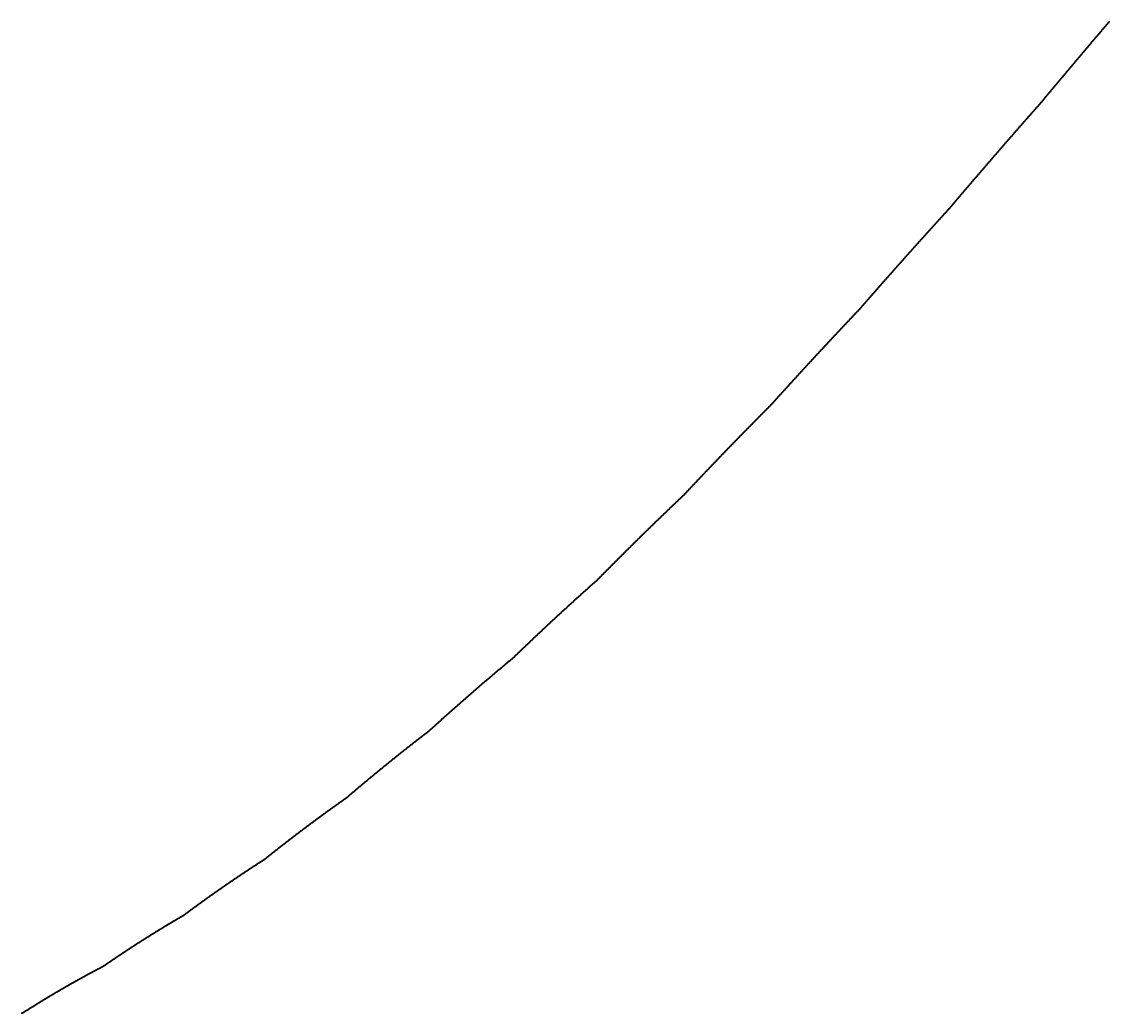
# Model space of a CAD drawing. Header units: metres. Extents: x 0 to 360, y 49 to 117.
# Drawn here: x 225.01 to 247.5, y 72.28 to 92.8 of the extents above; entities that cross this region are included whole.
import ezdxf

# ---------------------------------------------------------------- set-up
doc = ezdxf.new("R2010")
doc.units = ezdxf.units.M

msp = doc.modelspace()

# ---------------------------------------------------------------- linework, layer by layer
for p in [(247.393, 92.673), (247.402, 92.684), (247.411, 92.694), (247.42, 92.704), (247.429, 92.715), (247.437, 92.725), (247.446, 92.736), (247.455, 92.746), (247.464, 92.757), (247.473, 92.767), (247.482, 92.778), (247.491, 92.788), (247.5, 92.799), (247.197, 92.443), (247.205, 92.453), (247.214, 92.464), (247.223, 92.474), (247.232, 92.485), (247.241, 92.495), (247.25, 92.506), (247.259, 92.516), (247.268, 92.527), (247.277, 92.537), (247.286, 92.547), (247.295, 92.558), (247.304, 92.568), (247.312, 92.579), (247.321, 92.589), (247.33, 92.6), (247.339, 92.61), (247.348, 92.621), (247.357, 92.631), (247.366, 92.642), (247.375, 92.652), (247.384, 92.663), (247.01, 92.222), (247.018, 92.233), (247.027, 92.243), (247.036, 92.254), (247.045, 92.264), (247.054, 92.275), (247.063, 92.285), (247.072, 92.296), (247.081, 92.306), (247.09, 92.317), (247.099, 92.327), (247.107, 92.338), (247.116, 92.348), (247.125, 92.359), (247.134, 92.369), (247.143, 92.38), (247.152, 92.39), (247.161, 92.401), (247.17, 92.411), (247.179, 92.422), (247.188, 92.432), (246.814, 91.991), (246.823, 92.002), (246.832, 92.012), (246.841, 92.023), (246.85, 92.033), (246.858, 92.044), (246.867, 92.054), (246.876, 92.065), (246.885, 92.075), (246.894, 92.086), (246.903, 92.096), (246.912, 92.107), (246.921, 92.117), (246.929, 92.128), (246.938, 92.138), (246.947, 92.149), (246.956, 92.159), (246.965, 92.17), (246.974, 92.18), (246.983, 92.191), (246.992, 92.201), (247.001, 92.212), (246.628, 91.77), (246.637, 91.78), (246.645, 91.791), (246.654, 91.802), (246.663, 91.812), (246.672, 91.823), (246.681, 91.833), (246.69, 91.844), (246.699, 91.854), (246.707, 91.865), (246.716, 91.875), (246.725, 91.886), (246.734, 91.896), (246.743, 91.907), (246.752, 91.917), (246.761, 91.928), (246.77, 91.938), (246.778, 91.949), (246.787, 91.959), (246.796, 91.97), (246.805, 91.98), (246.442, 91.548), (246.451, 91.559), (246.459, 91.57), (246.468, 91.58), (246.477, 91.591), (246.486, 91.601), (246.495, 91.612), (246.504, 91.622), (246.512, 91.633), (246.521, 91.643), (246.53, 91.654), (246.539, 91.664), (246.548, 91.675), (246.557, 91.686), (246.566, 91.696), (246.574, 91.707), (246.583, 91.717), (246.592, 91.728), (246.601, 91.738), (246.61, 91.749), (246.619, 91.759), (246.247, 91.316), (246.256, 91.327), (246.265, 91.337), (246.274, 91.348), (246.283, 91.358), (246.291, 91.369), (246.3, 91.38), (246.309, 91.39), (246.318, 91.401), (246.327, 91.411), (246.336, 91.422), (246.344, 91.432), (246.353, 91.443), (246.362, 91.453), (246.371, 91.464), (246.38, 91.475), (246.389, 91.485), (246.397, 91.496), (246.406, 91.506), (246.415, 91.517), (246.424, 91.527), (246.433, 91.538), (246.062, 91.095), (246.071, 91.105), (246.08, 91.115), (246.088, 91.125), (246.097, 91.135), (246.106, 91.145), (246.115, 91.156), (246.124, 91.168), (246.132, 91.179), (246.141, 91.189), (246.15, 91.2), (246.159, 91.21), (246.168, 91.221), (246.177, 91.232), (246.185, 91.242), (246.194, 91.253), (246.203, 91.263), (246.212, 91.274), (246.221, 91.284), (246.23, 91.295), (246.238, 91.306), (245.859, 90.866), (245.868, 90.876), (245.877, 90.886), (245.886, 90.896), (245.895, 90.906), (245.903, 90.916), (245.912, 90.926), (245.921, 90.936), (245.93, 90.946), (245.939, 90.955), (245.947, 90.965), (245.956, 90.975), (245.965, 90.985), (245.974, 90.995), (245.983, 91.005), (245.991, 91.015), (246, 91.025), (246.009, 91.035), (246.018, 91.045), (246.027, 91.055), (246.036, 91.065), (246.044, 91.075), (246.053, 91.085), (245.666, 90.645), (245.675, 90.655), (245.684, 90.665), (245.692, 90.675), (245.701, 90.685), (245.71, 90.695), (245.719, 90.705), (245.728, 90.715), (245.736, 90.725), (245.745, 90.735), (245.754, 90.745), (245.763, 90.755), (245.771, 90.765), (245.78, 90.775), (245.789, 90.785), (245.798, 90.796), (245.807, 90.806), (245.815, 90.816), (245.824, 90.826), (245.833, 90.836), (245.842, 90.846), (245.851, 90.856), (245.464, 90.414), (245.473, 90.424), (245.482, 90.434), (245.491, 90.444), (245.499, 90.455), (245.508, 90.465), (245.517, 90.475), (245.526, 90.485), (245.534, 90.495), (245.543, 90.505), (245.552, 90.515), (245.561, 90.525), (245.57, 90.535), (245.578, 90.545), (245.587, 90.555), (245.596, 90.565), (245.605, 90.575), (245.613, 90.585), (245.622, 90.595), (245.631, 90.605), (245.64, 90.615), (245.648, 90.625), (245.657, 90.635), (245.272, 90.193), (245.28, 90.203), (245.289, 90.213), (245.298, 90.223), (245.307, 90.233), (245.315, 90.243), (245.324, 90.253), (245.333, 90.263), (245.342, 90.273), (245.35, 90.283), (245.359, 90.294), (245.368, 90.304), (245.377, 90.314), (245.385, 90.324), (245.394, 90.334), (245.403, 90.344), (245.412, 90.354), (245.42, 90.364), (245.429, 90.374), (245.438, 90.384), (245.447, 90.394), (245.456, 90.404), (245.079, 89.971), (245.088, 89.981), (245.097, 89.991), (245.106, 90.001), (245.114, 90.011), (245.123, 90.021), (245.132, 90.031), (245.141, 90.042), (245.149, 90.052), (245.158, 90.062), (245.167, 90.072), (245.176, 90.082), (245.184, 90.092), (245.193, 90.102), (245.202, 90.112), (245.21, 90.122), (245.219, 90.132), (245.228, 90.142), (245.237, 90.153), (245.245, 90.163), (245.254, 90.173), (245.263, 90.183), (244.888, 89.748), (244.896, 89.758), (244.905, 89.769), (244.914, 89.779), (244.922, 89.789), (244.931, 89.799), (244.94, 89.809), (244.949, 89.819), (244.957, 89.829), (244.966, 89.839), (244.975, 89.85), (244.983, 89.86), (244.992, 89.87), (245.001, 89.88), (245.01, 89.89), (245.018, 89.9), (245.027, 89.91), (245.036, 89.92), (245.045, 89.93), (245.053, 89.941), (245.062, 89.951), (245.071, 89.961), (244.687, 89.515), (244.696, 89.525), (244.705, 89.536), (244.713, 89.546), (244.722, 89.556), (244.731, 89.566), (244.74, 89.576), (244.748, 89.586), (244.757, 89.596), (244.766, 89.606), (244.774, 89.617), (244.783, 89.627), (244.792, 89.637), (244.8, 89.647), (244.809, 89.657), (244.818, 89.667), (244.827, 89.677), (244.835, 89.688), (244.844, 89.698), (244.853, 89.708), (244.861, 89.718), (244.87, 89.728), (244.879, 89.738), (244.496, 89.292), (244.505, 89.302), (244.514, 89.312), (244.522, 89.322), (244.531, 89.332), (244.54, 89.343), (244.548, 89.353), (244.557, 89.363), (244.566, 89.373), (244.574, 89.383), (244.583, 89.393), (244.592, 89.404), (244.6, 89.414), (244.609, 89.424), (244.618, 89.434), (244.626, 89.444), (244.635, 89.454), (244.644, 89.464), (244.653, 89.475), (244.661, 89.485), (244.67, 89.495), (244.679, 89.505), (244.305, 89.068), (244.314, 89.078), (244.323, 89.088), (244.331, 89.098), (244.34, 89.109), (244.349, 89.119), (244.357, 89.129), (244.366, 89.139), (244.375, 89.149), (244.383, 89.159), (244.392, 89.17), (244.401, 89.18), (244.409, 89.19), (244.418, 89.2), (244.427, 89.21), (244.435, 89.221), (244.444, 89.231), (244.453, 89.241), (244.461, 89.251), (244.47, 89.261), (244.479, 89.271), (244.488, 89.282), (244.106, 88.84), (244.115, 88.85), (244.124, 88.859), (244.132, 88.869), (244.141, 88.878), (244.15, 88.888), (244.158, 88.897), (244.167, 88.907), (244.176, 88.916), (244.184, 88.926), (244.193, 88.935), (244.201, 88.944), (244.21, 88.954), (244.219, 88.965), (244.227, 88.976), (244.236, 88.986), (244.245, 88.996), (244.253, 89.007), (244.262, 89.017), (244.271, 89.027), (244.279, 89.037), (244.288, 89.047), (244.297, 89.058), (243.908, 88.622), (243.916, 88.631), (243.925, 88.641), (243.934, 88.65), (243.942, 88.66), (243.951, 88.669), (243.959, 88.679), (243.968, 88.688), (243.977, 88.698), (243.985, 88.707), (243.994, 88.717), (244.003, 88.726), (244.011, 88.736), (244.02, 88.745), (244.029, 88.755), (244.037, 88.764), (244.046, 88.774), (244.054, 88.783), (244.063, 88.793), (244.072, 88.802), (244.08, 88.812), (244.089, 88.821), (244.098, 88.831), (243.701, 88.393), (243.709, 88.402), (243.718, 88.412), (243.727, 88.421), (243.735, 88.431), (243.744, 88.44), (243.752, 88.45), (243.761, 88.46), (243.77, 88.469), (243.778, 88.479), (243.787, 88.488), (243.795, 88.498), (243.804, 88.507), (243.813, 88.517), (243.821, 88.526), (243.83, 88.536), (243.839, 88.545), (243.847, 88.555), (243.856, 88.564), (243.864, 88.574), (243.873, 88.583), (243.882, 88.593), (243.89, 88.603), (243.899, 88.612), (243.503, 88.172), (243.511, 88.182), (243.52, 88.192), (243.529, 88.201), (243.537, 88.211), (243.546, 88.22), (243.554, 88.23), (243.563, 88.24), (243.572, 88.249), (243.58, 88.259), (243.589, 88.268), (243.597, 88.278), (243.606, 88.287), (243.615, 88.297), (243.623, 88.307), (243.632, 88.316), (243.64, 88.326), (243.649, 88.335), (243.658, 88.345), (243.666, 88.354), (243.675, 88.364), (243.683, 88.374), (243.692, 88.383), (243.297, 87.942), (243.305, 87.952), (243.314, 87.961), (243.322, 87.971), (243.331, 87.98), (243.34, 87.99), (243.348, 88), (243.357, 88.009), (243.365, 88.019), (243.374, 88.029), (243.383, 88.038), (243.391, 88.048), (243.4, 88.057), (243.408, 88.067), (243.417, 88.077), (243.425, 88.086), (243.434, 88.096), (243.443, 88.105), (243.451, 88.115), (243.46, 88.125), (243.468, 88.134), (243.477, 88.144), (243.486, 88.153), (243.494, 88.163), (243.1, 87.72), (243.108, 87.73), (243.117, 87.74), (243.125, 87.749), (243.134, 87.759), (243.142, 87.769), (243.151, 87.778), (243.16, 87.788), (243.168, 87.798), (243.177, 87.807), (243.185, 87.817), (243.194, 87.826), (243.202, 87.836), (243.211, 87.846), (243.22, 87.855), (243.228, 87.865), (243.237, 87.875), (243.245, 87.884), (243.254, 87.894), (243.262, 87.903), (243.271, 87.913), (243.28, 87.923), (243.288, 87.932), (242.903, 87.498), (242.911, 87.508), (242.92, 87.517), (242.928, 87.527), (242.937, 87.537), (242.946, 87.546), (242.954, 87.556), (242.963, 87.566), (242.971, 87.575), (242.98, 87.585), (242.988, 87.595), (242.997, 87.604), (243.005, 87.614), (243.014, 87.624), (243.023, 87.633), (243.031, 87.643), (243.04, 87.653), (243.048, 87.662), (243.057, 87.672), (243.065, 87.682), (243.074, 87.691), (243.082, 87.701), (243.091, 87.711), (242.698, 87.265), (242.706, 87.275), (242.715, 87.285), (242.724, 87.295), (242.732, 87.304), (242.741, 87.314), (242.749, 87.324), (242.758, 87.333), (242.766, 87.343), (242.775, 87.353), (242.783, 87.362), (242.792, 87.372), (242.8, 87.382), (242.809, 87.392), (242.817, 87.401), (242.826, 87.411), (242.834, 87.421), (242.843, 87.43), (242.852, 87.44), (242.86, 87.45), (242.869, 87.459), (242.877, 87.469), (242.886, 87.479), (242.894, 87.488), (242.502, 87.042), (242.51, 87.052), (242.519, 87.061), (242.528, 87.071), (242.536, 87.081), (242.545, 87.091), (242.553, 87.1), (242.562, 87.11), (242.57, 87.12), (242.579, 87.129), (242.587, 87.139), (242.596, 87.149), (242.604, 87.159), (242.613, 87.168), (242.621, 87.178), (242.63, 87.188), (242.638, 87.198), (242.647, 87.207), (242.655, 87.217), (242.664, 87.227), (242.672, 87.236), (242.681, 87.246), (242.689, 87.256), (242.306, 86.82), (242.315, 86.829), (242.323, 86.838), (242.332, 86.847), (242.34, 86.856), (242.349, 86.865), (242.357, 86.876), (242.366, 86.886), (242.374, 86.896), (242.383, 86.906), (242.391, 86.915), (242.4, 86.925), (242.408, 86.935), (242.417, 86.945), (242.425, 86.954), (242.434, 86.964), (242.442, 86.974), (242.451, 86.984), (242.459, 86.993), (242.468, 87.003), (242.476, 87.013), (242.485, 87.022), (242.493, 87.032), (242.094, 86.596), (242.103, 86.605), (242.111, 86.614), (242.12, 86.623), (242.128, 86.632), (242.137, 86.641), (242.145, 86.65), (242.154, 86.659), (242.162, 86.668), (242.171, 86.677), (242.179, 86.686), (242.188, 86.695), (242.196, 86.704), (242.204, 86.713), (242.213, 86.722), (242.221, 86.731), (242.23, 86.74), (242.238, 86.748), (242.247, 86.757), (242.255, 86.766), (242.264, 86.775), (242.272, 86.784), (242.281, 86.793), (242.289, 86.802), (242.298, 86.811), (241.882, 86.371), (241.891, 86.38), (241.899, 86.389), (241.908, 86.398), (241.916, 86.407), (241.925, 86.416), (241.933, 86.425), (241.942, 86.434), (241.95, 86.443), (241.959, 86.452), (241.967, 86.461), (241.976, 86.47), (241.984, 86.479), (241.993, 86.488), (242.001, 86.497), (242.009, 86.506), (242.018, 86.515), (242.026, 86.524), (242.035, 86.533), (242.043, 86.542), (242.052, 86.551), (242.06, 86.56), (242.069, 86.569), (242.077, 86.578), (242.086, 86.587), (241.671, 86.145), (241.68, 86.154), (241.688, 86.163), (241.696, 86.172), (241.705, 86.181), (241.713, 86.19), (241.722, 86.2), (241.73, 86.209), (241.739, 86.218), (241.747, 86.227), (241.756, 86.236), (241.764, 86.245), (241.773, 86.254), (241.781, 86.263), (241.789, 86.272), (241.798, 86.281), (241.806, 86.29), (241.815, 86.299), (241.823, 86.308), (241.832, 86.317), (241.84, 86.326), (241.849, 86.335), (241.857, 86.344), (241.866, 86.353), (241.874, 86.362), (241.46, 85.918), (241.469, 85.927), (241.477, 85.936), (241.486, 85.945), (241.494, 85.955), (241.502, 85.964), (241.511, 85.973), (241.519, 85.982), (241.528, 85.991), (241.536, 86), (241.545, 86.009), (241.553, 86.018), (241.561, 86.027), (241.57, 86.036), (241.578, 86.045), (241.587, 86.055), (241.595, 86.064), (241.604, 86.073), (241.612, 86.082), (241.62, 86.091), (241.629, 86.1), (241.637, 86.109), (241.646, 86.118), (241.654, 86.127), (241.663, 86.136), (241.258, 85.699), (241.267, 85.708), (241.275, 85.718), (241.283, 85.727), (241.292, 85.736), (241.3, 85.745), (241.309, 85.754), (241.317, 85.763), (241.326, 85.772), (241.334, 85.782), (241.342, 85.791), (241.351, 85.8), (241.359, 85.809), (241.368, 85.818), (241.376, 85.827), (241.384, 85.836), (241.393, 85.845), (241.401, 85.854), (241.41, 85.864), (241.418, 85.873), (241.427, 85.882), (241.435, 85.891), (241.443, 85.9), (241.452, 85.909), (241.048, 85.47), (241.057, 85.48), (241.065, 85.489), (241.073, 85.498), (241.082, 85.507), (241.09, 85.516), (241.099, 85.525), (241.107, 85.535), (241.115, 85.544), (241.124, 85.553), (241.132, 85.562), (241.141, 85.571), (241.149, 85.58), (241.157, 85.59), (241.166, 85.599), (241.174, 85.608), (241.183, 85.617), (241.191, 85.626), (241.199, 85.635), (241.208, 85.645), (241.216, 85.654), (241.225, 85.663), (241.233, 85.672), (241.241, 85.681), (241.25, 85.69), (240.847, 85.25), (240.855, 85.259), (240.864, 85.268), (240.872, 85.277), (240.88, 85.287), (240.889, 85.296), (240.897, 85.305), (240.906, 85.314), (240.914, 85.323), (240.922, 85.333), (240.931, 85.342), (240.939, 85.351), (240.948, 85.36), (240.956, 85.369), (240.964, 85.379), (240.973, 85.388), (240.981, 85.397), (240.989, 85.406), (240.998, 85.415), (241.006, 85.425), (241.015, 85.434), (241.023, 85.443), (241.031, 85.452), (241.04, 85.461), (240.638, 85.019), (240.646, 85.028), (240.654, 85.038), (240.663, 85.047), (240.671, 85.056), (240.68, 85.065), (240.688, 85.075), (240.696, 85.084), (240.705, 85.093), (240.713, 85.102), (240.721, 85.112), (240.73, 85.121), (240.738, 85.13), (240.747, 85.139), (240.755, 85.148), (240.763, 85.158), (240.772, 85.167), (240.78, 85.176), (240.788, 85.185), (240.797, 85.195), (240.805, 85.204), (240.813, 85.213), (240.822, 85.222), (240.83, 85.231), (240.839, 85.241), (240.429, 84.795), (240.437, 84.804), (240.446, 84.812), (240.454, 84.82), (240.462, 84.829), (240.471, 84.837), (240.479, 84.845), (240.487, 84.854), (240.496, 84.862), (240.504, 84.87), (240.512, 84.879), (240.521, 84.889), (240.529, 84.899), (240.538, 84.908), (240.546, 84.917), (240.554, 84.927), (240.563, 84.936), (240.571, 84.945), (240.579, 84.954), (240.588, 84.964), (240.596, 84.973), (240.604, 84.982), (240.613, 84.991), (240.621, 85.001), (240.629, 85.01), (240.204, 84.569), (240.212, 84.577), (240.221, 84.585), (240.229, 84.594), (240.237, 84.602), (240.246, 84.611), (240.254, 84.619), (240.262, 84.628), (240.271, 84.636), (240.279, 84.644), (240.287, 84.653), (240.296, 84.661), (240.304, 84.67), (240.312, 84.678), (240.321, 84.686), (240.329, 84.695), (240.337, 84.703), (240.346, 84.712), (240.354, 84.72), (240.362, 84.728), (240.371, 84.737), (240.379, 84.745), (240.387, 84.753), (240.396, 84.762), (240.404, 84.77), (240.412, 84.779), (240.421, 84.787), (239.988, 84.349), (239.996, 84.358), (240.004, 84.366), (240.013, 84.374), (240.021, 84.383), (240.029, 84.391), (240.038, 84.4), (240.046, 84.408), (240.054, 84.417), (240.063, 84.425), (240.071, 84.434), (240.079, 84.442), (240.088, 84.451), (240.096, 84.459), (240.104, 84.467), (240.112, 84.476), (240.121, 84.484), (240.129, 84.493), (240.137, 84.501), (240.146, 84.51), (240.154, 84.518), (240.162, 84.527), (240.171, 84.535), (240.179, 84.543), (240.187, 84.552), (240.196, 84.56), (239.764, 84.12), (239.772, 84.128), (239.78, 84.137), (239.789, 84.145), (239.797, 84.154), (239.805, 84.162), (239.813, 84.171), (239.822, 84.179), (239.83, 84.188), (239.838, 84.196), (239.847, 84.205), (239.855, 84.213), (239.863, 84.222), (239.872, 84.23), (239.88, 84.239), (239.888, 84.247), (239.896, 84.256), (239.905, 84.264), (239.913, 84.273), (239.921, 84.281), (239.93, 84.29), (239.938, 84.298), (239.946, 84.307), (239.955, 84.315), (239.963, 84.324), (239.971, 84.332), (239.979, 84.341), (239.548, 83.897), (239.557, 83.906), (239.565, 83.915), (239.573, 83.923), (239.582, 83.932), (239.59, 83.94), (239.598, 83.949), (239.606, 83.957), (239.615, 83.966), (239.623, 83.975), (239.631, 83.983), (239.639, 83.992), (239.648, 84), (239.656, 84.009), (239.664, 84.017), (239.673, 84.026), (239.681, 84.034), (239.689, 84.043), (239.697, 84.051), (239.706, 84.06), (239.714, 84.068), (239.722, 84.077), (239.731, 84.086), (239.739, 84.094), (239.747, 84.103), (239.755, 84.111), (239.334, 83.674), (239.342, 83.683), (239.35, 83.691), (239.358, 83.7), (239.367, 83.708), (239.375, 83.717), (239.383, 83.726), (239.391, 83.734), (239.4, 83.743), (239.408, 83.751), (239.416, 83.76), (239.424, 83.769), (239.433, 83.777), (239.441, 83.786), (239.449, 83.794), (239.457, 83.803), (239.466, 83.812), (239.474, 83.82), (239.482, 83.829), (239.491, 83.837), (239.499, 83.846), (239.507, 83.855), (239.515, 83.863), (239.524, 83.872), (239.532, 83.88), (239.54, 83.889), (239.119, 83.449), (239.127, 83.458), (239.136, 83.467), (239.144, 83.475), (239.152, 83.484), (239.16, 83.493), (239.169, 83.501), (239.177, 83.51), (239.185, 83.519), (239.193, 83.527), (239.202, 83.536), (239.21, 83.545), (239.218, 83.553), (239.226, 83.562), (239.235, 83.57), (239.243, 83.579), (239.251, 83.588), (239.259, 83.596), (239.268, 83.605), (239.276, 83.614), (239.284, 83.622), (239.292, 83.631), (239.301, 83.64), (239.309, 83.648), (239.317, 83.657), (239.325, 83.665), (238.905, 83.224), (238.913, 83.232), (238.922, 83.241), (238.93, 83.25), (238.938, 83.258), (238.946, 83.267), (238.955, 83.276), (238.963, 83.285), (238.971, 83.293), (238.979, 83.302), (238.987, 83.311), (238.996, 83.319), (239.004, 83.328), (239.012, 83.337), (239.02, 83.345), (239.029, 83.354), (239.037, 83.363), (239.045, 83.371), (239.053, 83.38), (239.062, 83.389), (239.07, 83.397), (239.078, 83.406), (239.086, 83.415), (239.094, 83.423), (239.103, 83.432), (239.111, 83.441), (238.692, 82.997), (238.7, 83.005), (238.708, 83.013), (238.716, 83.023), (238.725, 83.032), (238.733, 83.04), (238.741, 83.049), (238.749, 83.058), (238.757, 83.067), (238.766, 83.075), (238.774, 83.084), (238.782, 83.093), (238.79, 83.102), (238.798, 83.11), (238.807, 83.119), (238.815, 83.128), (238.823, 83.136), (238.831, 83.145), (238.839, 83.154), (238.848, 83.163), (238.856, 83.171), (238.864, 83.18), (238.872, 83.189), (238.881, 83.198), (238.889, 83.206), (238.897, 83.215), (238.454, 82.771), (238.462, 82.779), (238.47, 82.787), (238.479, 82.795), (238.487, 82.803), (238.495, 82.81), (238.503, 82.818), (238.511, 82.826), (238.52, 82.834), (238.528, 82.842), (238.536, 82.849), (238.544, 82.857), (238.552, 82.865), (238.561, 82.873), (238.569, 82.881), (238.577, 82.888), (238.585, 82.896), (238.593, 82.904), (238.601, 82.912), (238.61, 82.919), (238.618, 82.927), (238.626, 82.935), (238.634, 82.943), (238.642, 82.951), (238.651, 82.958), (238.659, 82.966), (238.667, 82.974), (238.675, 82.982), (238.683, 82.989), (238.217, 82.544), (238.225, 82.552), (238.233, 82.559), (238.241, 82.567), (238.25, 82.575), (238.258, 82.583), (238.266, 82.591), (238.274, 82.599), (238.282, 82.607), (238.29, 82.615), (238.299, 82.622), (238.307, 82.63), (238.315, 82.638), (238.323, 82.646), (238.331, 82.654), (238.34, 82.662), (238.348, 82.67), (238.356, 82.677), (238.364, 82.685), (238.372, 82.693), (238.38, 82.701), (238.389, 82.709), (238.397, 82.717), (238.405, 82.724), (238.413, 82.732), (238.421, 82.74), (238.429, 82.748), (238.438, 82.756), (238.446, 82.764), (237.988, 82.322), (237.997, 82.33), (238.005, 82.338), (238.013, 82.346), (238.021, 82.354), (238.029, 82.362), (238.037, 82.37), (238.046, 82.378), (238.054, 82.386), (238.062, 82.393), (238.07, 82.401), (238.078, 82.409), (238.086, 82.417), (238.094, 82.425), (238.103, 82.433), (238.111, 82.441), (238.119, 82.449), (238.127, 82.457), (238.135, 82.465), (238.143, 82.473), (238.152, 82.481), (238.16, 82.488), (238.168, 82.496), (238.176, 82.504), (238.184, 82.512), (238.192, 82.52), (238.201, 82.528), (238.209, 82.536), (237.761, 82.099), (237.769, 82.107), (237.777, 82.115), (237.785, 82.123), (237.793, 82.131), (237.801, 82.139), (237.809, 82.147), (237.817, 82.155), (237.826, 82.163), (237.834, 82.171), (237.842, 82.179), (237.85, 82.187), (237.858, 82.195), (237.866, 82.203), (237.874, 82.211), (237.883, 82.219), (237.891, 82.227), (237.899, 82.235), (237.907, 82.242), (237.915, 82.25), (237.923, 82.258), (237.931, 82.266), (237.94, 82.274), (237.948, 82.282), (237.956, 82.29), (237.964, 82.298), (237.972, 82.306), (237.98, 82.314), (237.533, 81.874), (237.541, 81.882), (237.549, 81.89), (237.557, 81.898), (237.566, 81.906), (237.574, 81.914), (237.582, 81.922), (237.59, 81.93), (237.598, 81.938), (237.606, 81.946), (237.614, 81.954), (237.622, 81.962), (237.631, 81.97), (237.639, 81.978), (237.647, 81.986), (237.655, 81.995), (237.663, 82.003), (237.671, 82.011), (237.679, 82.019), (237.687, 82.027), (237.696, 82.035), (237.704, 82.043), (237.712, 82.051), (237.72, 82.059), (237.728, 82.067), (237.736, 82.075), (237.744, 82.083), (237.752, 82.091), (237.306, 81.647), (237.314, 81.655), (237.322, 81.664), (237.33, 81.672), (237.339, 81.68), (237.347, 81.688), (237.355, 81.696), (237.363, 81.704), (237.371, 81.712), (237.379, 81.72), (237.387, 81.728), (237.395, 81.736), (237.403, 81.745), (237.411, 81.753), (237.42, 81.761), (237.428, 81.769), (237.436, 81.777), (237.444, 81.785), (237.452, 81.793), (237.46, 81.801), (237.468, 81.809), (237.476, 81.817), (237.484, 81.825), (237.493, 81.833), (237.501, 81.842), (237.509, 81.85), (237.517, 81.858), (237.525, 81.866), (237.08, 81.419), (237.088, 81.427), (237.096, 81.436), (237.104, 81.444), (237.112, 81.452), (237.12, 81.46), (237.128, 81.468), (237.136, 81.476), (237.144, 81.485), (237.152, 81.493), (237.16, 81.501), (237.169, 81.509), (237.177, 81.517), (237.185, 81.525), (237.193, 81.533), (237.201, 81.542), (237.209, 81.55), (237.217, 81.558), (237.225, 81.566), (237.233, 81.574), (237.241, 81.582), (237.249, 81.59), (237.258, 81.599), (237.266, 81.607), (237.274, 81.615), (237.282, 81.623), (237.29, 81.631), (237.298, 81.639), (236.854, 81.198), (236.862, 81.205), (236.87, 81.212), (236.878, 81.22), (236.886, 81.227), (236.894, 81.234), (236.902, 81.241), (236.91, 81.248), (236.918, 81.255), (236.926, 81.263), (236.934, 81.272), (236.942, 81.28), (236.95, 81.288), (236.959, 81.296), (236.967, 81.305), (236.975, 81.313), (236.983, 81.321), (236.991, 81.329), (236.999, 81.337), (237.007, 81.346), (237.015, 81.354), (237.023, 81.362), (237.031, 81.37), (237.039, 81.378), (237.047, 81.387), (237.055, 81.395), (237.063, 81.403), (237.072, 81.411), (236.604, 80.975), (236.612, 80.982), (236.62, 80.989), (236.628, 80.996), (236.636, 81.004), (236.644, 81.011), (236.652, 81.018), (236.66, 81.025), (236.668, 81.033), (236.676, 81.04), (236.684, 81.047), (236.693, 81.054), (236.701, 81.061), (236.709, 81.069), (236.717, 81.076), (236.725, 81.083), (236.733, 81.09), (236.741, 81.098), (236.749, 81.105), (236.757, 81.112), (236.765, 81.119), (236.773, 81.126), (236.781, 81.133), (236.789, 81.141), (236.797, 81.148), (236.805, 81.155), (236.813, 81.162), (236.821, 81.169), (236.829, 81.177), (236.838, 81.184), (236.846, 81.191), (236.355, 80.749), (236.363, 80.756), (236.371, 80.763), (236.379, 80.771), (236.387, 80.778), (236.395, 80.785), (236.403, 80.793), (236.411, 80.8), (236.419, 80.807), (236.427, 80.815), (236.435, 80.822), (236.443, 80.829), (236.451, 80.837), (236.459, 80.844), (236.467, 80.851), (236.475, 80.858), (236.483, 80.866), (236.491, 80.873), (236.499, 80.88), (236.508, 80.888), (236.516, 80.895), (236.524, 80.902), (236.532, 80.909), (236.54, 80.917), (236.548, 80.924), (236.556, 80.931), (236.564, 80.938), (236.572, 80.946), (236.58, 80.953), (236.588, 80.96), (236.596, 80.967), (236.106, 80.521), (236.114, 80.528), (236.122, 80.535), (236.13, 80.543), (236.138, 80.55), (236.146, 80.558), (236.154, 80.565), (236.162, 80.572), (236.17, 80.58), (236.178, 80.587), (236.187, 80.594), (236.195, 80.602), (236.203, 80.609), (236.211, 80.617), (236.219, 80.624), (236.227, 80.631), (236.235, 80.639), (236.243, 80.646), (236.251, 80.653), (236.259, 80.661), (236.267, 80.668), (236.275, 80.675), (236.283, 80.683), (236.291, 80.69), (236.299, 80.697), (236.307, 80.705), (236.315, 80.712), (236.323, 80.719), (236.331, 80.727), (236.339, 80.734), (236.347, 80.741), (235.866, 80.298), (235.874, 80.305), (235.882, 80.313), (235.89, 80.32), (235.898, 80.327), (235.906, 80.335), (235.914, 80.342), (235.922, 80.35), (235.93, 80.357), (235.938, 80.365), (235.946, 80.372), (235.954, 80.38), (235.962, 80.387), (235.97, 80.394), (235.978, 80.402), (235.986, 80.409), (235.994, 80.417), (236.002, 80.424), (236.01, 80.432), (236.018, 80.439), (236.026, 80.446), (236.034, 80.454), (236.042, 80.461), (236.05, 80.469), (236.058, 80.476), (236.066, 80.484), (236.074, 80.491), (236.082, 80.498), (236.09, 80.506), (236.098, 80.513), (235.627, 80.072), (235.635, 80.08), (235.643, 80.088), (235.651, 80.095), (235.659, 80.103), (235.667, 80.11), (235.675, 80.118), (235.683, 80.125), (235.691, 80.133), (235.699, 80.14), (235.707, 80.148), (235.715, 80.155), (235.723, 80.163), (235.731, 80.17), (235.739, 80.178), (235.747, 80.185), (235.755, 80.193), (235.763, 80.2), (235.771, 80.208), (235.779, 80.215), (235.787, 80.223), (235.795, 80.23), (235.803, 80.238), (235.811, 80.245), (235.819, 80.253), (235.827, 80.26), (235.835, 80.268), (235.843, 80.275), (235.85, 80.283), (235.858, 80.29), (235.388, 79.845), (235.396, 79.853), (235.404, 79.861), (235.412, 79.868), (235.42, 79.876), (235.428, 79.883), (235.436, 79.891), (235.444, 79.899), (235.452, 79.906), (235.46, 79.914), (235.468, 79.921), (235.476, 79.929), (235.484, 79.936), (235.492, 79.944), (235.5, 79.952), (235.508, 79.959), (235.516, 79.967), (235.523, 79.974), (235.531, 79.982), (235.539, 79.989), (235.547, 79.997), (235.555, 80.005), (235.563, 80.012), (235.571, 80.02), (235.579, 80.027), (235.587, 80.035), (235.595, 80.042), (235.603, 80.05), (235.611, 80.057), (235.619, 80.065), (235.15, 79.618), (235.158, 79.625), (235.166, 79.631), (235.174, 79.638), (235.182, 79.647), (235.19, 79.655), (235.197, 79.662), (235.205, 79.67), (235.213, 79.678), (235.221, 79.685), (235.229, 79.693), (235.237, 79.7), (235.245, 79.708), (235.253, 79.716), (235.261, 79.723), (235.269, 79.731), (235.277, 79.739), (235.285, 79.746), (235.293, 79.754), (235.301, 79.762), (235.309, 79.769), (235.317, 79.777), (235.325, 79.784), (235.333, 79.792), (235.34, 79.8), (235.348, 79.807), (235.356, 79.815), (235.364, 79.823), (235.372, 79.83), (235.38, 79.838), (234.88, 79.394), (234.888, 79.4), (234.896, 79.407), (234.904, 79.414), (234.912, 79.42), (234.92, 79.427), (234.928, 79.434), (234.936, 79.44), (234.944, 79.447), (234.952, 79.454), (234.96, 79.46), (234.967, 79.467), (234.975, 79.473), (234.983, 79.48), (234.991, 79.487), (234.999, 79.493), (235.007, 79.5), (235.015, 79.506), (235.023, 79.513), (235.031, 79.52), (235.039, 79.526), (235.047, 79.533), (235.055, 79.539), (235.063, 79.546), (235.071, 79.553), (235.078, 79.559), (235.086, 79.566), (235.094, 79.572), (235.102, 79.579), (235.11, 79.585), (235.118, 79.592), (235.126, 79.599), (235.134, 79.605), (235.142, 79.612), (234.619, 79.173), (234.627, 79.18), (234.635, 79.186), (234.643, 79.193), (234.651, 79.2), (234.659, 79.207), (234.667, 79.213), (234.675, 79.22), (234.683, 79.227), (234.691, 79.233), (234.698, 79.24), (234.706, 79.247), (234.714, 79.254), (234.722, 79.26), (234.73, 79.267), (234.738, 79.274), (234.746, 79.28), (234.754, 79.287), (234.762, 79.294), (234.77, 79.3), (234.777, 79.307), (234.785, 79.314), (234.793, 79.321), (234.801, 79.327), (234.809, 79.334), (234.817, 79.341), (234.825, 79.347), (234.833, 79.354), (234.841, 79.361), (234.849, 79.367), (234.857, 79.374), (234.865, 79.381), (234.872, 79.387), (234.359, 78.949), (234.367, 78.956), (234.375, 78.963), (234.383, 78.97), (234.391, 78.976), (234.398, 78.983), (234.406, 78.99), (234.414, 78.997), (234.422, 79.004), (234.43, 79.01), (234.438, 79.017), (234.446, 79.024), (234.454, 79.031), (234.462, 79.038), (234.469, 79.044), (234.477, 79.051), (234.485, 79.058), (234.493, 79.065), (234.501, 79.072), (234.509, 79.078), (234.517, 79.085), (234.525, 79.092), (234.533, 79.099), (234.54, 79.105), (234.548, 79.112), (234.556, 79.119), (234.564, 79.126), (234.572, 79.132), (234.58, 79.139), (234.588, 79.146), (234.596, 79.153), (234.604, 79.159), (234.612, 79.166), (234.099, 78.722), (234.107, 78.729), (234.115, 78.736), (234.123, 78.743), (234.131, 78.75), (234.139, 78.757), (234.147, 78.764), (234.154, 78.771), (234.162, 78.778), (234.17, 78.785), (234.178, 78.791), (234.186, 78.798), (234.194, 78.805), (234.202, 78.812), (234.209, 78.819), (234.217, 78.826), (234.225, 78.833), (234.233, 78.84), (234.241, 78.846), (234.249, 78.853), (234.257, 78.86), (234.265, 78.867), (234.272, 78.874), (234.28, 78.881), (234.288, 78.888), (234.296, 78.894), (234.304, 78.901), (234.312, 78.908), (234.32, 78.915), (234.328, 78.922), (234.335, 78.929), (234.343, 78.935), (234.351, 78.942), (233.848, 78.5), (233.856, 78.507), (233.864, 78.514), (233.872, 78.521), (233.879, 78.528), (233.887, 78.535), (233.895, 78.542), (233.903, 78.549), (233.911, 78.556), (233.919, 78.563), (233.927, 78.57), (233.934, 78.577), (233.942, 78.584), (233.95, 78.591), (233.958, 78.598), (233.966, 78.605), (233.974, 78.611), (233.982, 78.618), (233.989, 78.625), (233.997, 78.632), (234.005, 78.639), (234.013, 78.646), (234.021, 78.653), (234.029, 78.66), (234.037, 78.667), (234.044, 78.674), (234.052, 78.681), (234.06, 78.688), (234.068, 78.695), (234.076, 78.702), (234.084, 78.709), (234.092, 78.716), (233.597, 78.275), (233.605, 78.282), (233.613, 78.289), (233.621, 78.296), (233.629, 78.303), (233.637, 78.31), (233.644, 78.317), (233.652, 78.324), (233.66, 78.331), (233.668, 78.338), (233.676, 78.345), (233.684, 78.353), (233.691, 78.36), (233.699, 78.367), (233.707, 78.374), (233.715, 78.381), (233.723, 78.388), (233.731, 78.395), (233.738, 78.402), (233.746, 78.409), (233.754, 78.416), (233.762, 78.423), (233.77, 78.43), (233.778, 78.437), (233.785, 78.444), (233.793, 78.451), (233.801, 78.458), (233.809, 78.465), (233.817, 78.472), (233.825, 78.479), (233.832, 78.486), (233.84, 78.493), (233.332, 78.048), (233.34, 78.054), (233.347, 78.06), (233.355, 78.066), (233.363, 78.072), (233.371, 78.078), (233.379, 78.084), (233.386, 78.09), (233.394, 78.096), (233.402, 78.102), (233.41, 78.108), (233.418, 78.114), (233.425, 78.12), (233.433, 78.126), (233.441, 78.132), (233.449, 78.14), (233.457, 78.147), (233.464, 78.154), (233.472, 78.161), (233.48, 78.169), (233.488, 78.176), (233.496, 78.183), (233.504, 78.19), (233.511, 78.197), (233.519, 78.204), (233.527, 78.211), (233.535, 78.218), (233.543, 78.225), (233.55, 78.232), (233.558, 78.24), (233.566, 78.247), (233.574, 78.254), (233.582, 78.261), (233.59, 78.268), (233.043, 77.824), (233.051, 77.83), (233.059, 77.836), (233.067, 77.842), (233.074, 77.848), (233.082, 77.855), (233.09, 77.861), (233.098, 77.867), (233.106, 77.873), (233.113, 77.879), (233.121, 77.885), (233.129, 77.891), (233.137, 77.897), (233.145, 77.903), (233.152, 77.909), (233.16, 77.915), (233.168, 77.921), (233.176, 77.928), (233.183, 77.934), (233.191, 77.94), (233.199, 77.946), (233.207, 77.952), (233.215, 77.958), (233.222, 77.964), (233.23, 77.97), (233.238, 77.976), (233.246, 77.982), (233.254, 77.988), (233.261, 77.994), (233.269, 78), (233.277, 78.006), (233.285, 78.012), (233.293, 78.018), (233.3, 78.024), (233.308, 78.03), (233.316, 78.036), (233.324, 78.042), (232.756, 77.596), (232.763, 77.602), (232.771, 77.608), (232.779, 77.615), (232.787, 77.621), (232.794, 77.627), (232.802, 77.633), (232.81, 77.639), (232.818, 77.646), (232.825, 77.652), (232.833, 77.658), (232.841, 77.664), (232.849, 77.67), (232.857, 77.677), (232.864, 77.683), (232.872, 77.689), (232.88, 77.695), (232.888, 77.701), (232.895, 77.707), (232.903, 77.714), (232.911, 77.72), (232.919, 77.726), (232.927, 77.732), (232.934, 77.738), (232.942, 77.744), (232.95, 77.751), (232.958, 77.757), (232.965, 77.763), (232.973, 77.769), (232.981, 77.775), (232.989, 77.781), (232.997, 77.787), (233.004, 77.793), (233.012, 77.8), (233.02, 77.806), (233.028, 77.812), (233.035, 77.818), (232.476, 77.37), (232.484, 77.376), (232.492, 77.383), (232.5, 77.389), (232.507, 77.395), (232.515, 77.402), (232.523, 77.408), (232.531, 77.414), (232.538, 77.421), (232.546, 77.427), (232.554, 77.433), (232.562, 77.44), (232.569, 77.446), (232.577, 77.452), (232.585, 77.458), (232.593, 77.465), (232.6, 77.471), (232.608, 77.477), (232.616, 77.484), (232.624, 77.49), (232.631, 77.496), (232.639, 77.502), (232.647, 77.509), (232.655, 77.515), (232.662, 77.521), (232.67, 77.527), (232.678, 77.534), (232.686, 77.54), (232.693, 77.546), (232.701, 77.552), (232.709, 77.559), (232.717, 77.565), (232.724, 77.571), (232.732, 77.577), (232.74, 77.583), (232.748, 77.59), (232.205, 77.147), (232.213, 77.154), (232.221, 77.16), (232.229, 77.166), (232.236, 77.173), (232.244, 77.179), (232.252, 77.186), (232.26, 77.192), (232.267, 77.198), (232.275, 77.205), (232.283, 77.211), (232.29, 77.218), (232.298, 77.224), (232.306, 77.23), (232.314, 77.237), (232.321, 77.243), (232.329, 77.25), (232.337, 77.256), (232.345, 77.262), (232.352, 77.269), (232.36, 77.275), (232.368, 77.281), (232.376, 77.288), (232.383, 77.294), (232.391, 77.3), (232.399, 77.307), (232.407, 77.313), (232.414, 77.319), (232.422, 77.326), (232.43, 77.332), (232.438, 77.339), (232.445, 77.345), (232.453, 77.351), (232.461, 77.358), (232.469, 77.364), (231.935, 76.921), (231.943, 76.927), (231.951, 76.934), (231.958, 76.94), (231.966, 76.947), (231.974, 76.953), (231.982, 76.96), (231.989, 76.966), (231.997, 76.973), (232.005, 76.979), (232.012, 76.986), (232.02, 76.992), (232.028, 76.999), (232.036, 77.005), (232.043, 77.012), (232.051, 77.018), (232.059, 77.025), (232.066, 77.031), (232.074, 77.038), (232.082, 77.044), (232.09, 77.051), (232.097, 77.057), (232.105, 77.063), (232.113, 77.07), (232.12, 77.076), (232.128, 77.083), (232.136, 77.089), (232.144, 77.096), (232.151, 77.102), (232.159, 77.109), (232.167, 77.115), (232.175, 77.121), (232.182, 77.128), (232.19, 77.134), (232.198, 77.141), (231.658, 76.695), (231.666, 76.7), (231.673, 76.705), (231.681, 76.711), (231.689, 76.716), (231.696, 76.722), (231.704, 76.727), (231.712, 76.732), (231.72, 76.738), (231.727, 76.743), (231.735, 76.75), (231.743, 76.757), (231.75, 76.764), (231.758, 76.77), (231.766, 76.777), (231.773, 76.783), (231.781, 76.79), (231.789, 76.797), (231.797, 76.803), (231.804, 76.81), (231.812, 76.816), (231.82, 76.823), (231.827, 76.829), (231.835, 76.836), (231.843, 76.842), (231.85, 76.849), (231.858, 76.856), (231.866, 76.862), (231.874, 76.869), (231.881, 76.875), (231.889, 76.882), (231.897, 76.888), (231.904, 76.895), (231.912, 76.901), (231.92, 76.908), (231.928, 76.914), (231.343, 76.47), (231.351, 76.475), (231.358, 76.481), (231.366, 76.486), (231.374, 76.492), (231.381, 76.497), (231.389, 76.503), (231.397, 76.508), (231.404, 76.514), (231.412, 76.52), (231.42, 76.525), (231.428, 76.531), (231.435, 76.536), (231.443, 76.542), (231.451, 76.547), (231.458, 76.553), (231.466, 76.558), (231.474, 76.564), (231.481, 76.569), (231.489, 76.575), (231.497, 76.58), (231.504, 76.586), (231.512, 76.591), (231.52, 76.596), (231.527, 76.602), (231.535, 76.607), (231.543, 76.613), (231.55, 76.618), (231.558, 76.624), (231.566, 76.629), (231.573, 76.635), (231.581, 76.64), (231.589, 76.646), (231.597, 76.651), (231.604, 76.657), (231.612, 76.662), (231.62, 76.667), (231.627, 76.673), (231.635, 76.678), (231.643, 76.684), (231.65, 76.689), (231.037, 76.245), (231.044, 76.251), (231.052, 76.257), (231.06, 76.262), (231.067, 76.268), (231.075, 76.274), (231.083, 76.279), (231.09, 76.285), (231.098, 76.291), (231.106, 76.296), (231.113, 76.302), (231.121, 76.307), (231.129, 76.313), (231.136, 76.319), (231.144, 76.324), (231.151, 76.33), (231.159, 76.336), (231.167, 76.341), (231.174, 76.347), (231.182, 76.352), (231.19, 76.358), (231.197, 76.364), (231.205, 76.369), (231.213, 76.375), (231.22, 76.381), (231.228, 76.386), (231.236, 76.392), (231.243, 76.397), (231.251, 76.403), (231.259, 76.408), (231.266, 76.414), (231.274, 76.42), (231.282, 76.425), (231.289, 76.431), (231.297, 76.436), (231.305, 76.442), (231.312, 76.447), (231.32, 76.453), (231.328, 76.459), (231.335, 76.464), (230.739, 76.022), (230.746, 76.027), (230.754, 76.033), (230.762, 76.039), (230.769, 76.045), (230.777, 76.05), (230.784, 76.056), (230.792, 76.062), (230.8, 76.068), (230.807, 76.074), (230.815, 76.079), (230.823, 76.085), (230.83, 76.091), (230.838, 76.097), (230.846, 76.102), (230.853, 76.108), (230.861, 76.114), (230.869, 76.12), (230.876, 76.125), (230.884, 76.131), (230.891, 76.137), (230.899, 76.143), (230.907, 76.148), (230.914, 76.154), (230.922, 76.16), (230.93, 76.165), (230.937, 76.171), (230.945, 76.177), (230.953, 76.183), (230.96, 76.188), (230.968, 76.194), (230.975, 76.2), (230.983, 76.205), (230.991, 76.211), (230.998, 76.217), (231.006, 76.222), (231.014, 76.228), (231.021, 76.234), (231.029, 76.24), (230.449, 75.799), (230.457, 75.805), (230.464, 75.811), (230.472, 75.817), (230.48, 75.823), (230.487, 75.829), (230.495, 75.835), (230.502, 75.84), (230.51, 75.846), (230.518, 75.852), (230.525, 75.858), (230.533, 75.864), (230.54, 75.87), (230.548, 75.876), (230.556, 75.882), (230.563, 75.887), (230.571, 75.893), (230.579, 75.899), (230.586, 75.905), (230.594, 75.911), (230.601, 75.917), (230.609, 75.923), (230.617, 75.928), (230.624, 75.934), (230.632, 75.94), (230.64, 75.946), (230.647, 75.952), (230.655, 75.958), (230.662, 75.963), (230.67, 75.969), (230.678, 75.975), (230.685, 75.981), (230.693, 75.987), (230.701, 75.992), (230.708, 75.998), (230.716, 76.004), (230.723, 76.01), (230.731, 76.016), (230.16, 75.572), (230.168, 75.578), (230.175, 75.584), (230.183, 75.59), (230.191, 75.596), (230.198, 75.602), (230.206, 75.609), (230.213, 75.615), (230.221, 75.621), (230.229, 75.626), (230.236, 75.632), (230.244, 75.638), (230.251, 75.644), (230.259, 75.65), (230.267, 75.656), (230.274, 75.662), (230.282, 75.668), (230.289, 75.674), (230.297, 75.68), (230.305, 75.686), (230.312, 75.692), (230.32, 75.698), (230.327, 75.704), (230.335, 75.71), (230.343, 75.716), (230.35, 75.722), (230.358, 75.728), (230.365, 75.734), (230.373, 75.74), (230.381, 75.746), (230.388, 75.752), (230.396, 75.758), (230.403, 75.764), (230.411, 75.77), (230.419, 75.775), (230.426, 75.781), (230.434, 75.787), (230.441, 75.793), (229.842, 75.347), (229.849, 75.352), (229.857, 75.357), (229.864, 75.362), (229.872, 75.367), (229.88, 75.372), (229.887, 75.377), (229.895, 75.382), (229.902, 75.387), (229.91, 75.392), (229.917, 75.396), (229.925, 75.401), (229.933, 75.406), (229.94, 75.411), (229.948, 75.416), (229.955, 75.421), (229.963, 75.426), (229.971, 75.431), (229.978, 75.435), (229.986, 75.44), (229.993, 75.445), (230.001, 75.45), (230.008, 75.455), (230.016, 75.46), (230.024, 75.465), (230.031, 75.469), (230.039, 75.475), (230.046, 75.482), (230.054, 75.488), (230.062, 75.494), (230.069, 75.5), (230.077, 75.506), (230.084, 75.512), (230.092, 75.518), (230.099, 75.524), (230.107, 75.53), (230.115, 75.536), (230.122, 75.542), (230.13, 75.548), (230.137, 75.554), (230.145, 75.56), (230.153, 75.566), (229.501, 75.122), (229.509, 75.127), (229.517, 75.132), (229.524, 75.137), (229.532, 75.142), (229.539, 75.148), (229.547, 75.153), (229.554, 75.158), (229.562, 75.163), (229.569, 75.168), (229.577, 75.173), (229.585, 75.178), (229.592, 75.183), (229.6, 75.188), (229.607, 75.193), (229.615, 75.198), (229.622, 75.203), (229.63, 75.208), (229.637, 75.213), (229.645, 75.218), (229.653, 75.223), (229.66, 75.228), (229.668, 75.233), (229.675, 75.238), (229.683, 75.243), (229.69, 75.248), (229.698, 75.253), (229.706, 75.258), (229.713, 75.263), (229.721, 75.268), (229.728, 75.273), (229.736, 75.278), (229.743, 75.283), (229.751, 75.288), (229.758, 75.293), (229.766, 75.298), (229.774, 75.303), (229.781, 75.308), (229.789, 75.313), (229.796, 75.318), (229.804, 75.323), (229.811, 75.328), (229.819, 75.333), (229.827, 75.338), (229.834, 75.342), (229.17, 74.895), (229.177, 74.901), (229.185, 74.906), (229.192, 74.911), (229.2, 74.916), (229.207, 74.922), (229.215, 74.927), (229.222, 74.932), (229.23, 74.937), (229.237, 74.942), (229.245, 74.948), (229.253, 74.953), (229.26, 74.958), (229.268, 74.963), (229.275, 74.968), (229.283, 74.973), (229.29, 74.979), (229.298, 74.984), (229.305, 74.989), (229.313, 74.994), (229.32, 74.999), (229.328, 75.004), (229.335, 75.01), (229.343, 75.015), (229.351, 75.02), (229.358, 75.025), (229.366, 75.03), (229.373, 75.035), (229.381, 75.04), (229.388, 75.046), (229.396, 75.051), (229.403, 75.056), (229.411, 75.061), (229.418, 75.066), (229.426, 75.071), (229.434, 75.076), (229.441, 75.081), (229.449, 75.087), (229.456, 75.092), (229.464, 75.097), (229.471, 75.102), (229.479, 75.107), (229.486, 75.112), (229.494, 75.117), (228.854, 74.673), (228.861, 74.678), (228.869, 74.684), (228.876, 74.689), (228.884, 74.694), (228.891, 74.7), (228.899, 74.705), (228.906, 74.711), (228.914, 74.716), (228.921, 74.721), (228.929, 74.727), (228.936, 74.732), (228.944, 74.737), (228.952, 74.743), (228.959, 74.748), (228.967, 74.753), (228.974, 74.758), (228.982, 74.764), (228.989, 74.769), (228.997, 74.774), (229.004, 74.78), (229.012, 74.785), (229.019, 74.79), (229.027, 74.796), (229.034, 74.801), (229.042, 74.806), (229.049, 74.811), (229.057, 74.817), (229.064, 74.822), (229.072, 74.827), (229.079, 74.832), (229.087, 74.838), (229.094, 74.843), (229.102, 74.848), (229.109, 74.854), (229.117, 74.859), (229.125, 74.864), (229.132, 74.869), (229.14, 74.874), (229.147, 74.88), (229.155, 74.885), (229.162, 74.89), (228.546, 74.451), (228.554, 74.456), (228.561, 74.462), (228.569, 74.467), (228.576, 74.473), (228.584, 74.478), (228.591, 74.483), (228.599, 74.489), (228.606, 74.494), (228.614, 74.5), (228.621, 74.505), (228.629, 74.511), (228.636, 74.516), (228.644, 74.522), (228.651, 74.527), (228.659, 74.533), (228.666, 74.538), (228.674, 74.543), (228.681, 74.549), (228.689, 74.554), (228.696, 74.56), (228.704, 74.565), (228.711, 74.571), (228.719, 74.576), (228.726, 74.581), (228.734, 74.587), (228.741, 74.592), (228.749, 74.598), (228.756, 74.603), (228.764, 74.608), (228.771, 74.614), (228.779, 74.619), (228.786, 74.625), (228.794, 74.63), (228.801, 74.635), (228.809, 74.641), (228.816, 74.646), (228.824, 74.652), (228.831, 74.657), (228.839, 74.662), (228.846, 74.668), (228.21, 74.224), (228.217, 74.229), (228.225, 74.233), (228.232, 74.238), (228.24, 74.242), (228.247, 74.246), (228.255, 74.251), (228.262, 74.255), (228.269, 74.259), (228.277, 74.264), (228.284, 74.268), (228.292, 74.273), (228.299, 74.277), (228.307, 74.281), (228.314, 74.286), (228.322, 74.29), (228.329, 74.294), (228.337, 74.299), (228.344, 74.303), (228.352, 74.307), (228.359, 74.312), (228.367, 74.318), (228.374, 74.323), (228.382, 74.329), (228.389, 74.335), (228.397, 74.34), (228.404, 74.346), (228.412, 74.351), (228.419, 74.357), (228.427, 74.362), (228.434, 74.368), (228.442, 74.373), (228.449, 74.379), (228.456, 74.384), (228.464, 74.39), (228.471, 74.396), (228.479, 74.401), (228.486, 74.407), (228.494, 74.412), (228.501, 74.418), (228.509, 74.423), (228.516, 74.429), (228.524, 74.434), (228.531, 74.44), (228.539, 74.445), (227.829, 73.996), (227.837, 74), (227.844, 74.005), (227.852, 74.01), (227.859, 74.014), (227.867, 74.019), (227.874, 74.023), (227.881, 74.028), (227.889, 74.032), (227.896, 74.037), (227.904, 74.041), (227.911, 74.046), (227.919, 74.05), (227.926, 74.055), (227.934, 74.06), (227.941, 74.064), (227.949, 74.069), (227.956, 74.073), (227.963, 74.078), (227.971, 74.082), (227.978, 74.087), (227.986, 74.091), (227.993, 74.096), (228.001, 74.1), (228.008, 74.105), (228.016, 74.109), (228.023, 74.114), (228.031, 74.118), (228.038, 74.123), (228.045, 74.127), (228.053, 74.131), (228.06, 74.136), (228.068, 74.14), (228.075, 74.145), (228.083, 74.149), (228.09, 74.154), (228.098, 74.158), (228.105, 74.163), (228.113, 74.167), (228.12, 74.172), (228.128, 74.176), (228.135, 74.18), (228.142, 74.185), (228.15, 74.189), (228.157, 74.194), (228.165, 74.198), (228.172, 74.202), (228.18, 74.207), (228.187, 74.211), (228.195, 74.216), (228.202, 74.22), (227.472, 73.772), (227.48, 73.777), (227.487, 73.782), (227.495, 73.787), (227.502, 73.791), (227.51, 73.796), (227.517, 73.801), (227.524, 73.805), (227.532, 73.81), (227.539, 73.815), (227.547, 73.82), (227.554, 73.824), (227.562, 73.829), (227.569, 73.834), (227.576, 73.838), (227.584, 73.843), (227.591, 73.848), (227.599, 73.852), (227.606, 73.857), (227.614, 73.862), (227.621, 73.866), (227.628, 73.871), (227.636, 73.876), (227.643, 73.88), (227.651, 73.885), (227.658, 73.89), (227.666, 73.894), (227.673, 73.899), (227.68, 73.904), (227.688, 73.908), (227.695, 73.913), (227.703, 73.918), (227.71, 73.922), (227.718, 73.927), (227.725, 73.932), (227.733, 73.936), (227.74, 73.941), (227.747, 73.945), (227.755, 73.95), (227.762, 73.955), (227.77, 73.959), (227.777, 73.964), (227.785, 73.968), (227.792, 73.973), (227.8, 73.978), (227.807, 73.982), (227.814, 73.987), (227.822, 73.991), (227.124, 73.546), (227.131, 73.551), (227.139, 73.556), (227.146, 73.56), (227.153, 73.565), (227.161, 73.57), (227.168, 73.575), (227.176, 73.58), (227.183, 73.585), (227.191, 73.59), (227.198, 73.595), (227.205, 73.599), (227.213, 73.604), (227.22, 73.609), (227.228, 73.614), (227.235, 73.619), (227.242, 73.624), (227.25, 73.629), (227.257, 73.633), (227.265, 73.638), (227.272, 73.643), (227.279, 73.648), (227.287, 73.653), (227.294, 73.658), (227.302, 73.662), (227.309, 73.667), (227.317, 73.672), (227.324, 73.677), (227.331, 73.682), (227.339, 73.686), (227.346, 73.691), (227.354, 73.696), (227.361, 73.701), (227.368, 73.706), (227.376, 73.71), (227.383, 73.715), (227.391, 73.72), (227.398, 73.725), (227.406, 73.73), (227.413, 73.734), (227.42, 73.739), (227.428, 73.744), (227.435, 73.749), (227.443, 73.753), (227.45, 73.758), (227.458, 73.763), (227.465, 73.768), (226.791, 73.322), (226.798, 73.327), (226.806, 73.332), (226.813, 73.337), (226.821, 73.342), (226.828, 73.347), (226.835, 73.352), (226.843, 73.357), (226.85, 73.362), (226.858, 73.367), (226.865, 73.372), (226.872, 73.377), (226.88, 73.382), (226.887, 73.387), (226.895, 73.392), (226.902, 73.397), (226.909, 73.402), (226.917, 73.407), (226.924, 73.412), (226.931, 73.417), (226.939, 73.422), (226.946, 73.427), (226.954, 73.432), (226.961, 73.437), (226.968, 73.442), (226.976, 73.447), (226.983, 73.452), (226.991, 73.457), (226.998, 73.462), (227.005, 73.467), (227.013, 73.472), (227.02, 73.477), (227.028, 73.482), (227.035, 73.487), (227.042, 73.492), (227.05, 73.497), (227.057, 73.502), (227.065, 73.506), (227.072, 73.511), (227.079, 73.516), (227.087, 73.521), (227.094, 73.526), (227.102, 73.531), (227.109, 73.536), (227.116, 73.541), (226.4, 73.1), (226.408, 73.104), (226.415, 73.108), (226.422, 73.112), (226.43, 73.116), (226.437, 73.119), (226.444, 73.123), (226.452, 73.127), (226.459, 73.131), (226.467, 73.135), (226.474, 73.139), (226.481, 73.143), (226.489, 73.147), (226.496, 73.151), (226.503, 73.155), (226.511, 73.159), (226.518, 73.163), (226.526, 73.167), (226.533, 73.171), (226.54, 73.175), (226.548, 73.178), (226.555, 73.182), (226.562, 73.186), (226.57, 73.19), (226.577, 73.194), (226.584, 73.198), (226.592, 73.202), (226.599, 73.206), (226.607, 73.21), (226.614, 73.213), (226.621, 73.217), (226.629, 73.221), (226.636, 73.225), (226.643, 73.229), (226.651, 73.233), (226.658, 73.237), (226.666, 73.24), (226.673, 73.244), (226.68, 73.248), (226.688, 73.252), (226.695, 73.256), (226.703, 73.261), (226.71, 73.266), (226.717, 73.271), (226.725, 73.276), (226.732, 73.281), (226.739, 73.286), (226.747, 73.291), (226.754, 73.297), (226.762, 73.302), (226.769, 73.307), (226.776, 73.312), (226.784, 73.317), (225.989, 72.871), (225.996, 72.875), (226.003, 72.879), (226.011, 72.884), (226.018, 72.888), (226.025, 72.892), (226.033, 72.896), (226.04, 72.9), (226.047, 72.904), (226.055, 72.909), (226.062, 72.913), (226.069, 72.917), (226.077, 72.921), (226.084, 72.925), (226.091, 72.929), (226.099, 72.933), (226.106, 72.938), (226.113, 72.942), (226.121, 72.946), (226.128, 72.95), (226.136, 72.954), (226.143, 72.958), (226.15, 72.962), (226.158, 72.966), (226.165, 72.97), (226.172, 72.975), (226.18, 72.979), (226.187, 72.983), (226.194, 72.987), (226.202, 72.991), (226.209, 72.995), (226.216, 72.999), (226.224, 73.003), (226.231, 73.007), (226.238, 73.011), (226.246, 73.015), (226.253, 73.019), (226.26, 73.023), (226.268, 73.027), (226.275, 73.031), (226.283, 73.036), (226.29, 73.04), (226.297, 73.044), (226.305, 73.048), (226.312, 73.052), (226.319, 73.056), (226.327, 73.06), (226.334, 73.064), (226.341, 73.068), (226.349, 73.072), (226.356, 73.076), (226.363, 73.08), (226.371, 73.084), (226.378, 73.088), (226.386, 73.092), (226.393, 73.096), (225.608, 72.649), (225.615, 72.653), (225.622, 72.657), (225.63, 72.662), (225.637, 72.666), (225.644, 72.67), (225.652, 72.675), (225.659, 72.679), (225.666, 72.683), (225.674, 72.688), (225.681, 72.692), (225.688, 72.696), (225.695, 72.701), (225.703, 72.705), (225.71, 72.709), (225.717, 72.714), (225.725, 72.718), (225.732, 72.722), (225.739, 72.727), (225.747, 72.731), (225.754, 72.735), (225.761, 72.74), (225.769, 72.744), (225.776, 72.748), (225.783, 72.752), (225.791, 72.757), (225.798, 72.761), (225.805, 72.765), (225.813, 72.77), (225.82, 72.774), (225.827, 72.778), (225.835, 72.782), (225.842, 72.787), (225.849, 72.791), (225.857, 72.795), (225.864, 72.799), (225.871, 72.804), (225.879, 72.808), (225.886, 72.812), (225.893, 72.816), (225.901, 72.821), (225.908, 72.825), (225.915, 72.829), (225.923, 72.833), (225.93, 72.837), (225.937, 72.842), (225.945, 72.846), (225.952, 72.85), (225.959, 72.854), (225.967, 72.859), (225.974, 72.863), (225.981, 72.867), (225.235, 72.421), (225.242, 72.426), (225.25, 72.43), (225.257, 72.435), (225.264, 72.439), (225.272, 72.444), (225.279, 72.448), (225.286, 72.453), (225.293, 72.457), (225.301, 72.462), (225.308, 72.466), (225.315, 72.471), (225.323, 72.475), (225.33, 72.48), (225.337, 72.484), (225.345, 72.489), (225.352, 72.493), (225.359, 72.498), (225.366, 72.502), (225.374, 72.507), (225.381, 72.511), (225.388, 72.516), (225.396, 72.52), (225.403, 72.525), (225.41, 72.529), (225.418, 72.534), (225.425, 72.538), (225.432, 72.543), (225.439, 72.547), (225.447, 72.552), (225.454, 72.556), (225.461, 72.56), (225.469, 72.565), (225.476, 72.569), (225.483, 72.574), (225.491, 72.578), (225.498, 72.583), (225.505, 72.587), (225.513, 72.591), (225.52, 72.596), (225.527, 72.6), (225.534, 72.605), (225.542, 72.609), (225.549, 72.613), (225.556, 72.618), (225.564, 72.622), (225.571, 72.627), (225.578, 72.631), (225.586, 72.635), (225.593, 72.64), (225.6, 72.644), (225.009, 72.285), (225.016, 72.288), (225.024, 72.292), (225.031, 72.295), (225.038, 72.298), (225.045, 72.302), (225.053, 72.306), (225.06, 72.311), (225.067, 72.315), (225.075, 72.32), (225.082, 72.325), (225.089, 72.329), (225.096, 72.334), (225.104, 72.339), (225.111, 72.343), (225.118, 72.348), (225.126, 72.352), (225.133, 72.357), (225.14, 72.362), (225.148, 72.366), (225.155, 72.371), (225.162, 72.375), (225.169, 72.38), (225.177, 72.384), (225.184, 72.389), (225.191, 72.394), (225.199, 72.398), (225.206, 72.403), (225.213, 72.407), (225.22, 72.412), (225.228, 72.416)]:
    msp.add_point(p)

doc.saveas('drawing.dxf')
